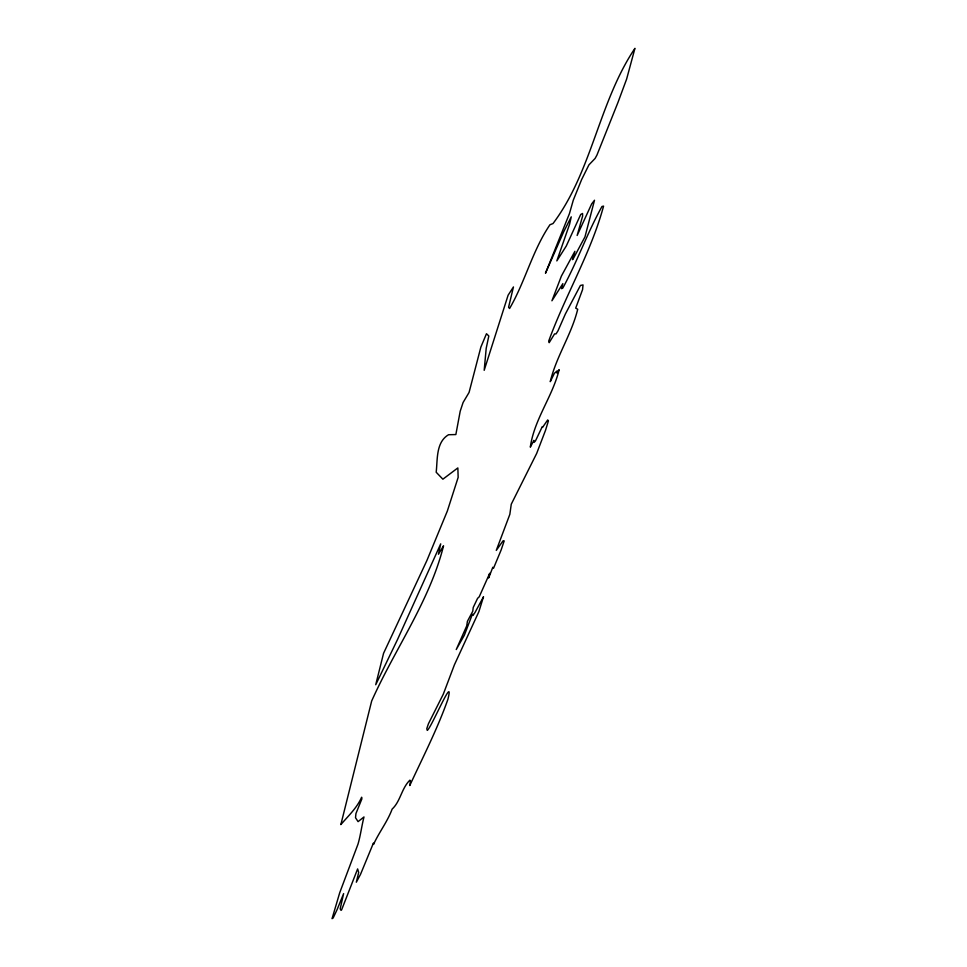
<?xml version="1.0" encoding="UTF-8"?>
<svg xmlns="http://www.w3.org/2000/svg" width="967" height="967" viewBox="0 0 967 967"><rect width="100%" height="100%" fill="white"/><g stroke="black" fill="none" stroke-linecap="round" stroke-linejoin="round"><path stroke-width="1.45" d="M483.476 596.857L478.87 611.676L454.405 664.837L443.285 694.197L428.417 723.799L426.785 728.647L427.245 730.375C431.04 728.538 454.841 671.497 447.878 699.395C437.422 728.997 422.93 757.076 409.778 785.542L410.516 780.828L409.863 780.176C401.486 788.395 400.471 801.45 392.143 809.089C387.465 821.72 379.076 832.2 373.564 844.384L373.407 843.115L360.558 874.265L356.327 882.218L358.684 872.5L357.633 868.922L341.605 909.862L341.049 910.37L340.179 908.871L343.623 893.605L337.072 909.681L333.132 918.009L332.068 918.65L339.695 892.795L357.983 844.191C360.522 835.585 361.622 826.277 363.979 816.958L358.08 821.636L355.518 817.731L355.941 813.549L361.876 798.899L361.646 797.231C356.799 808.134 348.41 815.773 340.855 824.597L371.679 700.978C394.838 649.062 429.626 601.305 443.551 545.811L438.45 554.248L440.71 543.865L397.534 639.501L375.728 684.733L383.561 653.317L426.894 560.534L447.334 511.06L458.153 477.396L457.85 467.919L442.874 479.197L436.177 472.234C437.664 459.627 435.791 442.245 448.555 434.727L455.856 434.558L460.207 411.205L463.096 402.49L469.068 392.445L480.889 347.032L486.474 333.736L488.818 335.972L486.208 348.265L484.189 370.313L508.11 295.201L513.453 286.945L508.569 307.276L509.573 308.509C525.214 281.699 532.394 250.61 549.957 224.743L553.003 223.558C592.155 171.51 598.682 102.321 634.932 48.35L626.64 79.04L617.998 102.357L596.941 155.071L595.092 158.455L588.915 164.886L581.59 179.657L573.286 200.181L569.442 213.622L545.473 273.226L563.652 231.862L571.255 216.85L569.611 224.126L556.835 260.897L566.251 246.065L580.72 214.469L582.557 213.465L582.617 216.088L577.142 235.477L591.671 203.904L594.5 200.242L584.975 236.867L573.346 258.527L572.512 259.652L574.894 251.299L561.404 276.054L551.927 300.785L562.854 283.657L561.549 288.662L562.746 288.166C577.299 261.67 587.223 232.926 601.982 206.491L603.577 206.104C590.825 253.209 565.296 295.358 548.724 341.037L549.171 342.669L554.599 333.857L556.013 333.941L557.995 330.823L565.381 313.973L580.43 285.446L583.028 284.914L582.569 289.604L575.703 308.11L577.71 309.259C571.557 334.522 556.315 356.364 550.259 381.663L554.417 373.262L557.161 370.905L556.98 373.093L559.156 369.636C552.58 396.651 534.135 419.412 530.315 447.177L533.881 440.408L534.135 442.342L535.464 440.904L542.282 426.652L542.572 427.366L547.685 419.956L548.422 420.838L545.569 430.182L536.685 453.414L511.265 504.206L509.839 514.347L496.276 550.404L503.058 540.831L504.194 540.879L501.124 550.005L493.521 568.27L492.819 567.242L489 577.142L488.516 577.976L489.749 573.226L479.221 596.808L477.577 598.355L473.25 607.421L472.742 611.277L467.412 621.322L466.723 625.915L456.243 649.546L464.353 635.198L472.162 614.855L472.911 614.238L473.032 615.326L475.063 612.389L483.476 596.857"/></g></svg>
